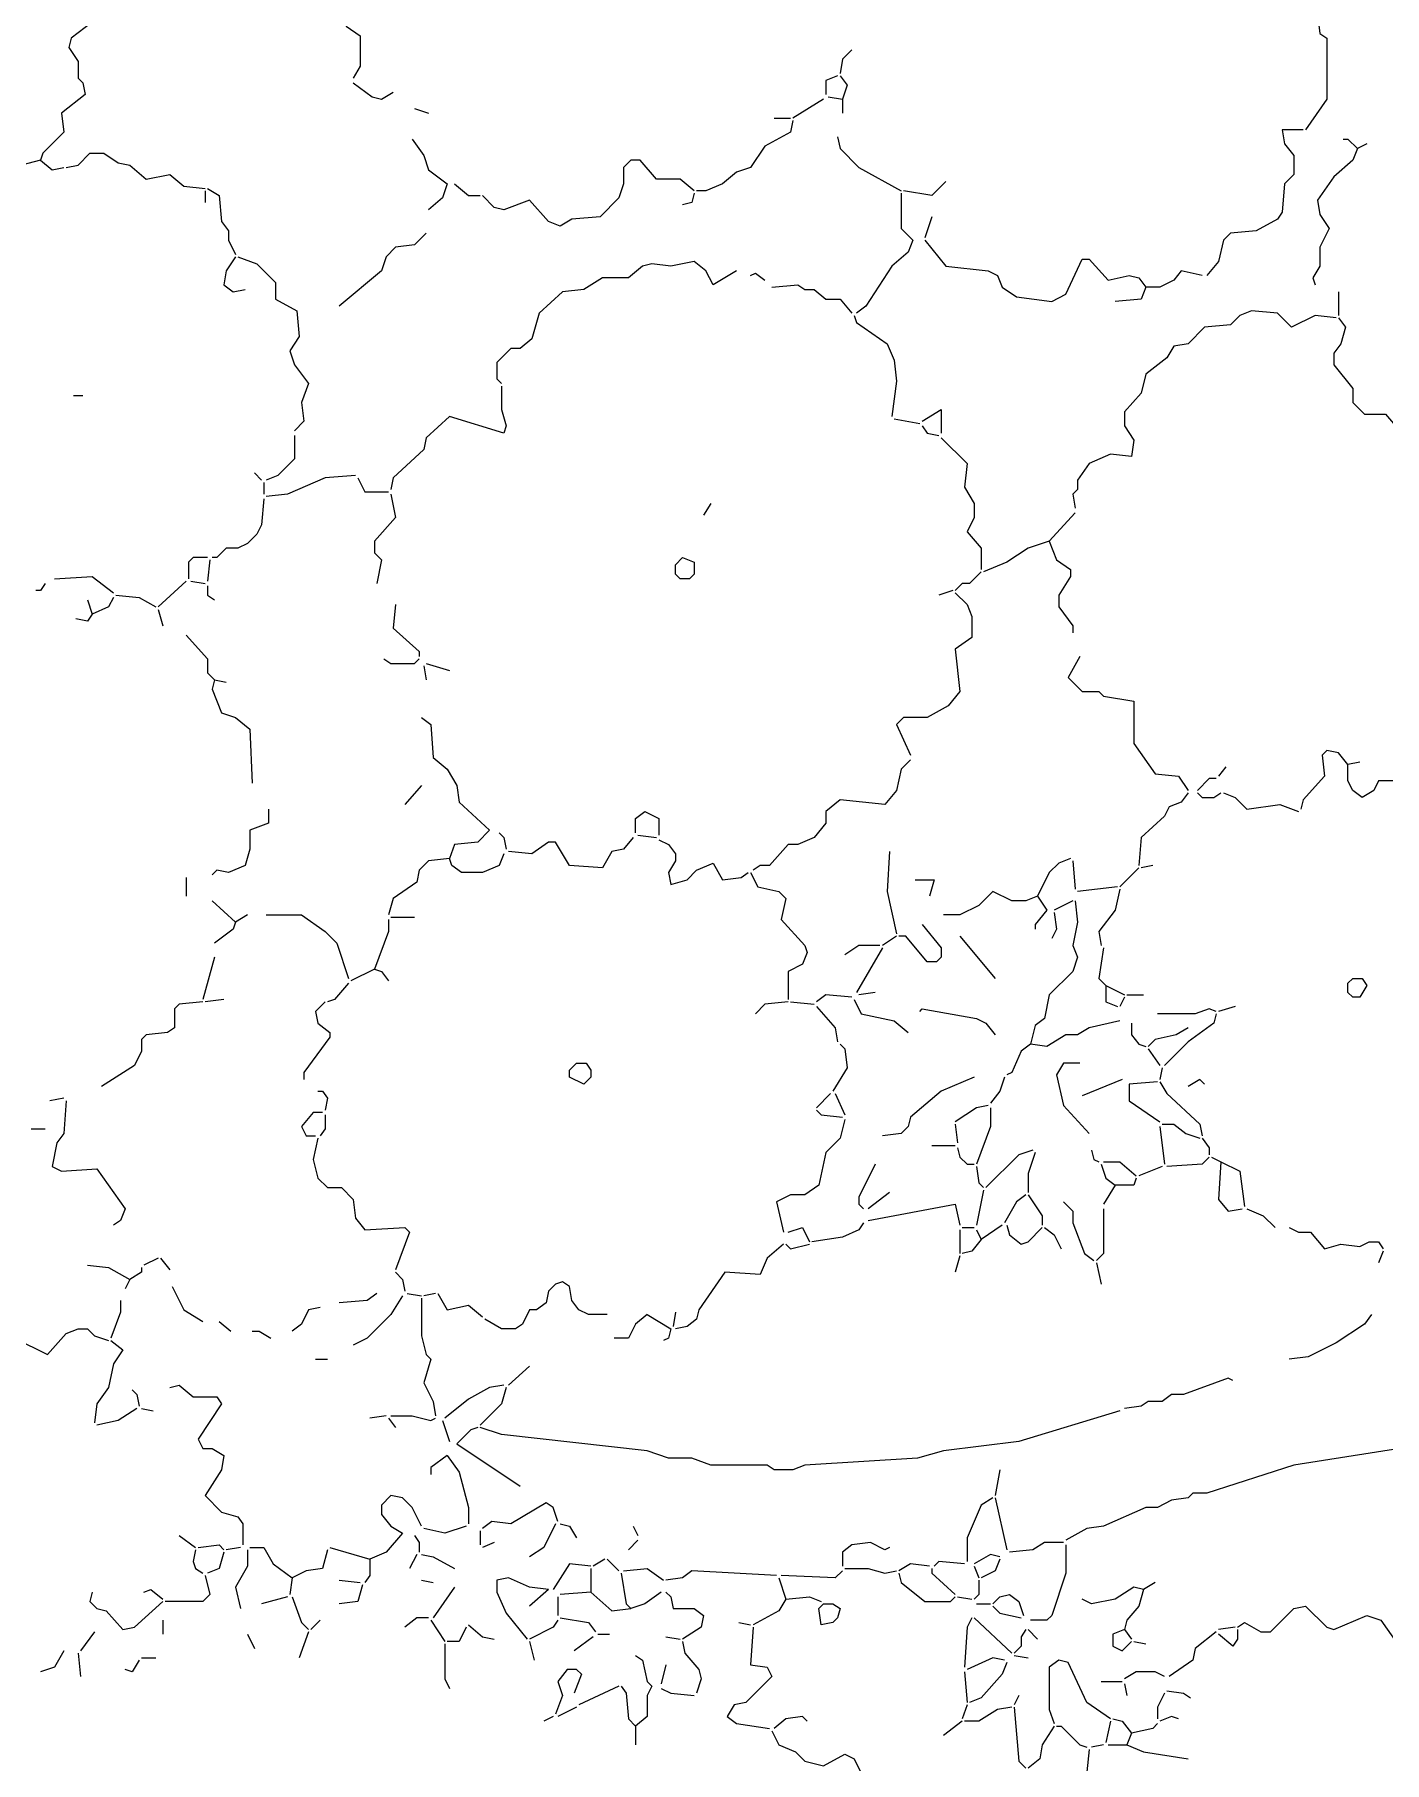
# Model space of a CAD drawing. Header units: millimetres. Extents: x 0 to 150953, y 0 to 85148.
# Drawn here: x 105983 to 123278, y 44307 to 66452 of the extents above; entities that cross this region are included whole.
import ezdxf

# ---------------------------------------------------------------- set-up
doc = ezdxf.new("R2010")
doc.units = ezdxf.units.MM
doc.layers.add('LINEWORK', color=7, linetype='CONTINUOUS', lineweight=0, plot=False)

msp = doc.modelspace()

# ---------------------------------------------------------------- linework, layer by layer
at = {"layer": 'LINEWORK'}
for points in [[(121575.649, 68214.939), (121635.906, 68064.285), (121846.822, 67943.766), (121876.956, 67612.331), (121937.213, 67552.069), (122178.251, 67552.069), (122449.424, 67220.64), (122449.424, 66979.596), (122359.033, 66798.814), (122419.301, 66708.423), (122449.424, 66467.379), (122539.814, 66407.122), (122539.814, 65623.733), (122268.642, 65232.042)], [(110035.759, 67672.594), (109885.1, 67552.069), (109854.977, 67401.421), (110156.272, 67069.987), (110126.15, 66949.467), (109975.491, 66768.686), (109975.491, 66557.77), (110156.272, 66437.251), (110156.272, 66045.559), (110065.882, 65894.906)], [(106299.601, 67371.287), (106450.249, 67250.768), (106510.517, 67100.115), (106691.298, 67009.724), (106841.946, 66828.942), (106811.812, 66678.295), (106450.249, 66407.122), (106420.126, 66286.598), (106540.64, 66105.816), (106540.64, 65894.906), (106600.908, 65834.643), (106631.031, 65683.996), (106329.735, 65442.952)], [(116453.507, 66256.469), (116332.982, 66135.95), (116302.848, 65955.168)], [(110065.882, 65834.643), (110306.931, 65653.862), (110427.445, 65623.733), (110578.104, 65714.124)], [(116272.725, 65925.034), (116122.066, 65864.777), (116122.066, 65683.996)], [(116302.848, 65925.034), (116393.239, 65804.515), (116332.982, 65623.733)], [(116091.943, 65623.733), (115700.246, 65382.689)], [(116152.2, 65653.862), (116332.982, 65623.733)], [(116332.982, 65623.733), (116332.982, 65442.952)], [(106329.735, 65442.952), (106359.858, 65201.908), (106088.686, 64930.735), (106058.563, 64840.345)], [(110849.276, 65503.214), (111030.058, 65442.952)], [(115700.246, 65352.561), (115670.112, 65201.908), (115338.683, 65021.126), (115157.901, 64749.954), (114977.12, 64689.697), (114796.338, 64539.044), (114585.423, 64448.653), (114464.909, 64448.653)], [(115459.208, 65382.689), (115670.112, 65382.689)], [(110819.142, 65111.517), (110969.79, 64900.607), (111030.058, 64719.825), (111271.096, 64539.044)], [(116272.725, 65141.651), (116302.848, 64990.998), (116543.898, 64749.954), (117086.242, 64448.653)], [(122238.519, 65232.042), (121967.347, 65232.042), (121997.47, 65051.26), (122117.994, 64900.607), (122117.994, 64659.563)], [(122750.73, 65111.517), (122810.987, 65111.517), (122931.512, 64990.998)], [(106389.992, 64749.954), (106540.64, 64780.088), (106691.298, 64930.735), (106872.08, 64930.735), (107052.862, 64810.216), (107203.509, 64780.088), (107414.425, 64599.306), (107715.72, 64659.563), (107896.502, 64508.915), (108167.674, 64478.781)], [(122931.512, 64990.998), (122871.255, 64840.345), (122630.205, 64629.434), (122419.301, 64328.134), (122449.424, 64147.352), (122569.948, 63966.57), (122449.424, 63725.526), (122449.424, 63484.482), (122359.033, 63333.835), (122389.167, 63243.444)], [(123052.036, 65051.26), (122931.512, 64990.998)], [(106058.563, 64840.345), (105817.513, 64780.088), (105727.122, 64629.434), (105576.475, 64629.434), (105486.084, 64689.697), (105395.693, 64689.697), (105335.436, 64629.434)], [(106058.563, 64840.345), (106209.21, 64719.825), (106359.858, 64749.954)], [(114434.775, 64448.653), (114253.993, 64599.306), (113952.687, 64599.306), (113741.782, 64840.345), (113621.257, 64840.345), (113530.867, 64749.954), (113530.867, 64539.044), (113470.61, 64358.262), (113229.56, 64117.218), (112867.997, 64087.09), (112717.349, 63996.699), (112566.702, 64056.961), (112325.652, 64328.134), (111994.223, 64207.609), (111873.698, 64237.743), (111723.05, 64388.39)], [(108167.674, 64448.653), (108167.674, 64298)], [(108197.808, 64478.781), (108348.456, 64388.39), (108378.59, 64056.961), (108468.981, 63936.436), (108468.981, 63815.917), (108559.372, 63635.135)], [(111271.096, 64539.044), (111210.839, 64358.262), (111030.058, 64207.609)], [(111361.487, 64539.044), (111542.269, 64388.39), (111692.916, 64388.39)], [(117658.71, 64569.172), (117477.929, 64388.39), (117116.365, 64448.653)], [(122117.994, 64659.563), (121997.47, 64539.044), (121967.347, 64177.48), (121907.079, 64087.09), (121635.906, 63936.436), (121304.477, 63906.308), (121214.086, 63815.917), (121153.829, 63544.745), (121003.171, 63363.963)], [(114434.775, 64418.524), (114404.641, 64298), (114284.127, 64267.871)], [(117086.242, 64418.524), (117086.242, 63966.57), (117236.89, 63815.917)], [(117477.929, 64117.218), (117387.538, 63846.046)], [(110999.924, 63906.308), (110849.276, 63755.655), (110608.227, 63725.526), (110487.713, 63605.007), (110427.445, 63424.225), (109885.1, 62972.271)], [(117236.89, 63815.917), (117176.633, 63665.264), (116965.718, 63484.482), (116634.288, 62972.271), (116513.764, 62881.88)], [(117387.538, 63815.917), (117658.71, 63484.482), (118201.055, 63424.225), (118321.58, 63363.963), (118381.837, 63213.31), (118562.618, 63092.791), (119014.573, 63032.528), (119195.354, 63122.919), (119406.27, 63574.873), (119496.661, 63574.873), (119737.699, 63303.701), (120008.872, 63363.963), (120129.396, 63333.835), (120219.787, 63213.31)], [(108559.372, 63605.007), (108438.847, 63424.225), (108408.724, 63243.444), (108529.238, 63153.053), (108679.896, 63183.181)], [(108589.506, 63605.007), (108830.544, 63514.616), (109071.583, 63273.572), (109071.583, 63062.662), (109342.755, 62912.009), (109372.889, 62580.574), (109252.364, 62399.792), (109312.632, 62219.011), (109493.414, 61977.967), (109403.023, 61736.928)], [(114977.12, 63424.225), (114675.813, 63243.444), (114585.423, 63424.225), (114434.775, 63544.745), (114133.468, 63484.482), (113892.43, 63514.616), (113771.905, 63484.482), (113591.124, 63333.835), (113259.694, 63333.835), (113018.656, 63183.181), (112747.483, 63153.053), (112446.177, 62881.88), (112355.786, 62550.446), (112205.138, 62429.926), (112084.614, 62429.926), (111903.832, 62249.145), (111903.832, 62038.229), (111964.089, 61977.967)], [(115157.901, 63363.963), (115218.158, 63394.091), (115338.683, 63303.701)], [(120942.914, 63363.963), (120671.741, 63424.225), (120581.35, 63303.701), (120400.569, 63213.31), (120219.787, 63213.31)], [(115429.074, 63213.31), (115760.503, 63243.444), (115850.894, 63183.181), (115971.419, 63183.181), (116122.066, 63062.662), (116302.848, 63062.662), (116453.507, 62881.88)], [(120219.787, 63213.31), (120159.53, 63062.662), (119828.09, 63032.528)], [(122690.473, 63153.053), (122690.473, 62851.747)], [(122660.339, 62821.618), (122389.167, 62851.747), (122087.86, 62701.099), (121907.079, 62881.88), (121575.649, 62912.009), (121425.002, 62851.747), (121304.477, 62731.227), (120973.048, 62701.099), (120762.132, 62490.183), (120581.35, 62460.055), (120490.96, 62309.402), (120219.787, 62098.492), (120159.53, 61857.453), (119948.615, 61616.404), (119948.615, 61435.622), (120069.139, 61254.84), (120039.005, 61043.936)], [(116483.63, 62851.747), (116513.764, 62761.356), (116905.461, 62490.183), (116995.852, 62279.273), (117025.975, 62008.101), (116965.718, 61556.147)], [(122690.473, 62821.618), (122780.864, 62701.099), (122720.596, 62490.183), (122630.205, 62369.664), (122630.205, 62219.011), (122871.255, 61917.71), (122871.255, 61736.928), (123021.902, 61586.281), (123293.075, 61586.281), (123443.723, 61405.499)], [(106480.383, 61827.319), (106600.908, 61827.319)], [(111964.089, 61947.844), (111964.089, 61646.537), (112024.357, 61435.622), (111994.223, 61345.231), (111301.23, 61556.147), (110999.924, 61284.974), (110969.79, 61134.327), (110578.104, 60772.763), (110547.97, 60622.105)], [(109403.023, 61736.928), (109433.146, 61495.89), (109312.632, 61375.365)], [(117357.415, 61495.89), (117598.453, 61646.537), (117598.453, 61345.231)], [(116995.852, 61526.013), (117327.281, 61465.756)], [(117357.415, 61435.622), (117417.672, 61345.231), (117568.319, 61315.108)], [(109312.632, 61315.108), (109312.632, 61013.802), (109101.717, 60802.886), (108951.069, 60742.629)], [(117598.453, 61284.974), (117929.883, 60953.545), (117899.76, 60652.238), (118020.274, 60441.323), (118020.274, 60260.541), (117929.883, 60079.76), (118110.664, 59868.855), (118110.664, 59597.683)], [(120039.005, 61043.936), (119767.833, 61074.059), (119496.661, 60953.545), (119346.013, 60742.629), (119346.013, 60622.105), (119285.745, 60561.848), (119315.879, 60381.066)], [(108800.41, 60833.02), (108890.801, 60742.629)], [(108920.935, 60712.495), (108920.935, 60561.848)], [(110096.016, 60802.886), (109704.318, 60772.763), (109222.241, 60561.848), (108951.069, 60531.714)], [(110126.15, 60772.763), (110216.54, 60591.982), (110517.836, 60591.982)], [(108920.935, 60501.591), (108890.801, 60170.15), (108830.544, 60049.637), (108710.019, 59929.112), (108589.506, 59868.855), (108438.847, 59868.855), (108318.333, 59748.33), (108258.065, 59748.33)], [(110547.97, 60561.848), (110608.227, 60260.541), (110337.054, 59959.246), (110337.054, 59808.587), (110427.445, 59718.196), (110367.188, 59416.901)], [(114645.69, 60441.323), (114555.3, 60290.675)], [(119315.879, 60320.809), (118984.45, 59959.246)], [(118984.45, 59959.246), (118713.277, 59868.855), (118442.105, 59688.073), (118140.798, 59567.549)], [(118984.45, 59959.246), (119074.84, 59718.196), (119255.622, 59597.683), (119255.622, 59507.292), (119104.963, 59266.242), (119104.963, 59115.595), (119285.745, 58874.556), (119285.745, 58784.165)], [(108197.808, 59748.33), (108017.027, 59748.33), (107956.77, 59688.073), (107956.77, 59477.158)], [(108227.942, 59718.196), (108197.808, 59447.024)], [(106118.82, 59416.901), (106058.563, 59326.51), (105998.295, 59326.51)], [(106239.344, 59477.158), (106721.421, 59507.292), (106992.594, 59296.376)], [(107926.636, 59447.024), (107565.073, 59115.595)], [(107986.893, 59447.024), (108167.674, 59416.901)], [(108197.808, 59386.767), (108197.808, 59266.242), (108288.199, 59205.985)], [(118110.664, 59567.549), (117960.017, 59416.901), (117869.626, 59416.901), (117779.235, 59326.51)], [(106661.165, 59205.985), (106721.421, 59025.204)], [(106992.594, 59236.119), (106932.337, 59115.595), (106721.421, 59025.204)], [(107022.728, 59266.242), (107324.034, 59236.119), (107534.939, 59115.595)], [(110608.227, 59145.729), (110578.104, 58844.422), (110909.533, 58543.116), (110909.533, 58482.859)], [(117779.235, 59296.376), (117929.883, 59145.729), (117990.151, 58995.07), (117990.151, 58723.897), (117779.235, 58573.25), (117839.492, 58030.905), (117688.844, 57850.123), (117417.672, 57699.475), (117116.365, 57699.475), (117025.975, 57609.085), (117206.756, 57217.387)], [(117749.101, 59326.51), (117568.319, 59266.242)], [(106721.421, 59025.204), (106661.165, 58934.813), (106510.517, 58964.947)], [(107565.073, 59085.461), (107625.33, 58874.556)], [(107926.636, 58754.031), (108197.808, 58452.725), (108197.808, 58271.943), (108288.199, 58181.552)], [(119376.136, 58482.859), (119225.488, 58211.686), (119406.27, 58030.905), (119617.185, 58030.905), (119677.442, 57970.648), (120069.139, 57910.38), (120069.139, 57368.035), (120340.312, 56976.349), (120641.607, 56946.215), (120762.132, 56765.433)], [(110457.579, 58452.725), (110547.97, 58392.468), (110849.276, 58392.468), (110909.533, 58452.725)], [(110969.79, 58362.334), (110999.924, 58181.552)], [(110999.924, 58392.468), (111301.23, 58302.077)], [(108288.199, 58181.552), (108258.065, 58061.039), (108378.59, 57759.732), (108559.372, 57699.475), (108740.153, 57548.817), (108770.287, 56855.824)], [(108288.199, 58181.552), (108438.847, 58151.43)], [(110939.667, 57699.475), (111060.181, 57609.085), (111090.315, 57187.253), (111271.096, 57036.606), (111391.621, 56825.69)], [(117206.756, 57157.131), (117086.242, 57036.606), (117025.975, 56765.433), (116875.327, 56584.652), (116302.848, 56644.909), (116122.066, 56494.261), (116122.066, 56343.613), (115971.419, 56162.832), (115760.503, 56072.441), (115639.989, 56072.441), (115398.94, 55801.268), (115278.426, 55801.268), (115188.035, 55741)], [(122810.987, 57096.863), (122690.473, 57247.521), (122539.814, 57277.644), (122479.558, 57217.387), (122509.692, 56946.215), (122238.519, 56644.909), (122208.385, 56524.395)], [(124106.592, 57337.912), (123986.068, 57157.131), (123684.772, 57066.74), (123473.857, 56885.958), (123202.684, 56885.958), (123142.427, 56765.433), (122991.769, 56675.043), (122871.255, 56765.433), (122810.987, 56885.958), (122810.987, 57096.863)], [(121123.695, 56916.081), (121033.304, 56916.081), (120882.657, 56765.433)], [(121244.22, 57066.74), (121153.829, 56946.215)], [(122961.646, 57126.997), (122810.987, 57096.863)], [(110939.667, 56825.69), (110728.751, 56584.652)], [(111391.621, 56825.69), (111421.744, 56614.786), (111813.441, 56253.222)], [(120762.132, 56735.299), (120671.741, 56614.786), (120521.094, 56554.518), (120460.826, 56434.004), (120159.53, 56162.832), (120129.396, 55801.268)], [(120882.657, 56735.299), (120942.914, 56675.043), (121093.561, 56675.043), (121183.952, 56735.299)], [(121214.086, 56735.299), (121364.734, 56675.043), (121515.393, 56524.395), (121937.213, 56584.652), (122178.251, 56494.261)], [(108981.192, 56524.395), (108981.192, 56343.613), (108740.153, 56253.222), (108740.153, 56012.173), (108679.896, 55801.268), (108468.981, 55710.877), (108318.333, 55741), (108258.065, 55680.744)], [(113681.514, 56223.088), (113681.514, 56403.87), (113802.039, 56494.261), (113982.821, 56403.87), (113982.821, 56192.954)], [(111813.441, 56253.222), (111662.793, 56102.564), (111361.487, 56072.441), (111301.23, 55891.659)], [(111933.966, 56223.088), (111994.223, 56162.832), (112024.357, 56012.173)], [(113651.391, 56162.832), (113530.867, 56012.173), (113380.219, 55982.05), (113259.694, 55771.134), (112837.874, 55801.268), (112657.092, 56102.564), (112566.702, 56102.564), (112355.786, 55951.916), (112054.48, 55982.05)], [(113711.648, 56192.954), (113952.687, 56162.832)], [(113982.821, 56132.698), (114103.345, 56072.441), (114193.736, 55951.916), (114193.736, 55861.525), (114103.345, 55710.877), (114133.468, 55560.219), (114344.384, 55620.487), (114464.909, 55741), (114675.813, 55831.391)], [(111301.23, 55891.659), (111030.058, 55861.525), (110909.533, 55741), (110879.399, 55590.353), (110578.104, 55379.437), (110517.836, 55168.533)], [(111994.223, 55951.916), (111933.966, 55801.268), (111723.05, 55710.877), (111451.878, 55710.877), (111331.353, 55801.268), (111301.23, 55891.659)], [(114675.813, 55831.391), (114796.338, 55620.487), (115037.377, 55650.61), (115127.767, 55710.877)], [(116935.584, 55982.05), (116905.461, 55469.828), (117025.975, 54927.483)], [(119255.622, 55891.659), (119104.963, 55831.391), (118984.45, 55710.877), (118833.791, 55409.571)], [(119285.745, 55861.525), (119315.879, 55499.962)], [(107926.636, 55650.61), (107926.636, 55409.571)], [(115157.901, 55710.877), (115248.292, 55530.096), (115519.465, 55469.828), (115609.855, 55379.437), (115549.599, 55108.265), (115850.894, 54776.835), (115881.028, 54686.445), (115820.771, 54535.797), (115639.989, 54445.406), (115639.989, 54083.843)], [(117267.024, 55620.487), (117508.063, 55620.487), (117447.806, 55409.571)], [(120129.396, 55771.134), (119888.358, 55530.096)], [(120310.178, 55801.268), (120159.53, 55771.134)], [(118833.791, 55409.571), (118683.143, 55349.314), (118502.362, 55349.314), (118261.323, 55469.828), (118080.541, 55289.046), (117839.492, 55168.533), (117628.587, 55168.533)], [(118833.791, 55409.571), (118954.316, 55228.789)], [(119858.224, 55530.096), (119346.013, 55469.828)], [(119888.358, 55499.962), (119828.09, 55228.789), (119617.185, 54957.617), (119647.308, 54776.835)], [(108258.065, 55349.314), (108559.372, 55078.142)], [(108710.019, 55168.533), (108559.372, 55078.142)], [(108951.069, 55168.533), (109403.023, 55168.533), (109704.318, 54957.617), (109854.977, 54806.969), (110005.625, 54355.015)], [(119315.879, 55349.314), (119346.013, 55078.142), (119285.745, 54776.835), (119346.013, 54626.188), (119285.745, 54445.406), (118984.45, 54144.1), (118924.182, 53842.793), (118803.668, 53752.402), (118743.4, 53511.364)], [(118954.316, 55228.789), (118803.668, 55048.008), (118803.668, 54987.751)], [(119044.707, 55198.655), (119074.84, 54987.751), (119014.573, 54867.226)], [(119285.745, 55349.314), (119044.707, 55228.789)], [(108559.372, 55078.142), (108529.238, 54987.751), (108288.199, 54806.969)], [(110517.836, 55108.265), (110517.836, 54957.617), (110337.054, 54475.529)], [(110547.97, 55138.399), (110849.276, 55138.399)], [(117357.415, 55048.008), (117598.453, 54746.701), (117598.453, 54626.188), (117538.197, 54565.92), (117417.672, 54565.92), (117146.499, 54897.36), (117056.109, 54897.36)], [(116815.07, 54776.835), (116543.898, 54776.835), (116363.116, 54656.311)], [(116845.193, 54746.701), (116513.764, 54174.234)], [(117025.975, 54897.36), (116845.193, 54776.835)], [(117839.492, 54897.36), (118291.446, 54355.015)], [(119677.442, 54746.701), (119617.185, 54355.015), (119707.576, 54264.624)], [(108288.199, 54626.188), (108137.552, 54083.843)], [(110005.625, 54294.747), (109824.843, 54083.843), (109734.452, 54053.709)], [(110337.054, 54475.529), (110035.759, 54324.881)], [(110337.054, 54475.529), (110427.445, 54445.406), (110517.836, 54324.881)], [(119707.576, 54264.624), (119948.615, 54144.1)], [(119707.576, 54264.624), (119707.576, 54053.709), (119858.224, 53993.452)], [(108137.552, 54053.709), (107836.245, 54023.575), (107775.988, 53963.318), (107775.988, 53722.279), (107685.597, 53662.012), (107414.425, 53631.889), (107354.157, 53571.621), (107354.157, 53420.973), (107263.766, 53240.191), (106841.946, 52969.019)], [(108408.724, 54083.843), (108167.674, 54053.709)], [(109704.318, 54053.709), (109583.805, 53933.184), (109613.928, 53782.536), (109764.586, 53662.012), (109764.586, 53601.755), (109433.146, 53149.801), (109433.146, 53059.41)], [(115639.989, 54053.709), (115338.683, 54023.575), (115218.158, 53903.061)], [(115670.112, 54053.709), (115971.419, 54023.575)], [(116453.507, 54113.966), (116122.066, 54144.1), (116001.553, 54053.709)], [(116483.63, 54083.843), (116574.02, 53903.061), (116995.852, 53812.67), (117176.633, 53662.012)], [(116754.802, 54174.234), (116543.898, 54144.1)], [(119948.615, 54113.966), (119888.358, 53993.452)], [(119978.749, 54144.1), (120189.653, 54144.1)], [(116001.553, 53993.452), (116242.591, 53722.279), (116272.725, 53541.498)], [(117327.281, 53933.184), (117357.415, 53963.318), (118050.408, 53842.793), (118170.932, 53782.536), (118291.446, 53631.889)], [(121123.695, 53933.184), (121033.304, 53963.318), (120852.523, 53903.061), (120370.435, 53903.061)], [(121123.695, 53903.061), (121093.561, 53782.536), (120762.132, 53541.498), (120460.826, 53240.191)], [(121364.734, 53993.452), (121153.829, 53933.184)], [(119888.358, 53812.67), (119496.661, 53722.279), (119346.013, 53631.889), (119195.354, 53631.889), (118954.316, 53481.23), (118743.4, 53511.364)], [(120039.005, 53782.536), (120039.005, 53631.889), (120129.396, 53511.364), (120219.787, 53481.23)], [(120762.132, 53722.279), (120611.484, 53631.889), (120340.312, 53571.621), (120249.921, 53481.23)], [(116302.848, 53511.364), (116363.116, 53451.107), (116393.239, 53210.057), (116212.457, 52908.762)], [(118743.4, 53511.364), (118622.886, 53420.973), (118502.362, 53149.801), (118442.105, 53119.667)], [(120249.921, 53451.107), (120400.569, 53240.191)], [(119376.136, 53270.325), (119165.231, 53270.325), (119074.84, 53119.667), (119165.231, 52727.98), (119496.661, 52366.417)], [(120430.703, 53210.057), (120400.569, 53059.41)], [(118020.274, 53089.544), (117598.453, 52908.762), (117206.756, 52577.322), (117176.633, 52456.808), (117086.242, 52366.417), (116845.193, 52336.283)], [(118411.971, 53089.544), (118351.714, 52908.762), (118231.189, 52758.103)], [(119918.481, 53059.41), (119406.27, 52848.494)], [(120370.435, 53029.276), (120008.872, 52999.153)], [(120008.872, 52999.153), (120008.872, 52788.237), (120400.569, 52517.065)], [(120400.569, 53029.276), (120490.96, 52878.628), (120912.78, 52486.931), (120942.914, 52336.283)], [(120973.048, 52999.153), (120912.78, 53059.41), (120762.132, 52969.019)], [(106359.858, 52818.371), (106179.076, 52788.237)], [(106389.992, 52788.237), (106359.858, 52366.417), (106269.467, 52245.892), (106209.21, 51944.586), (106329.735, 51884.329), (106781.689, 51914.463), (107143.253, 51402.241), (107082.985, 51251.593), (106992.594, 51191.337)], [(109613.928, 52908.762), (109674.195, 52908.762), (109734.452, 52818.371), (109704.318, 52667.713)], [(116182.334, 52878.628), (116001.553, 52697.847)], [(116242.591, 52878.628), (116363.116, 52607.456)], [(118201.055, 52727.98), (118050.408, 52697.847), (117779.235, 52517.065)], [(109674.195, 52637.59), (109553.671, 52637.59), (109403.023, 52456.808), (109463.28, 52336.283), (109583.805, 52336.283)], [(109704.318, 52607.456), (109704.318, 52426.674), (109644.061, 52336.283)], [(116363.116, 52547.199), (116302.848, 52306.149), (116122.066, 52125.368), (116031.676, 51703.548), (115850.894, 51583.023), (115670.112, 51583.023), (115489.331, 51492.632), (115579.721, 51100.946)], [(116001.553, 52667.713), (116061.81, 52607.456), (116332.982, 52577.322)], [(117779.235, 52486.931), (117809.369, 52245.892)], [(118231.189, 52697.847), (118231.189, 52456.808), (118050.408, 51974.72)], [(120430.703, 52486.931), (120581.35, 52486.931), (120731.998, 52366.417), (120912.78, 52306.149)], [(105938.038, 52426.674), (106118.82, 52426.674)], [(109613.928, 52306.149), (109553.671, 52034.977), (109613.928, 51793.938), (109734.452, 51673.414), (109915.234, 51673.414), (110065.882, 51522.766), (110096.016, 51281.727), (110216.54, 51131.069), (110728.751, 51161.203), (110789.008, 51100.946), (110608.227, 50618.858)], [(120400.569, 52456.808), (120460.826, 51974.72)], [(120942.914, 52306.149), (121033.304, 52185.636), (121033.304, 52095.245)], [(117477.929, 52215.759), (117779.235, 52215.759)], [(117809.369, 52185.636), (117839.492, 52065.111), (117929.883, 51974.72), (118020.274, 51974.72)], [(118773.534, 52155.502), (118592.752, 52095.245), (118170.932, 51673.414)], [(118803.668, 52125.368), (118713.277, 51854.195), (118713.277, 51613.157)], [(119526.795, 52155.502), (119556.917, 52034.977), (119617.185, 52004.854)], [(121033.304, 52065.111), (120942.914, 51974.72), (120490.96, 51944.586)], [(121063.438, 52065.111), (121183.952, 52004.854)], [(116754.802, 51974.72), (116543.898, 51552.9), (116543.898, 51462.509), (116604.154, 51402.241)], [(118050.408, 51944.586), (118080.541, 51733.681), (118140.798, 51673.414)], [(119647.308, 51974.72), (119707.576, 51793.938), (119828.09, 51703.548)], [(119677.442, 52004.854), (119888.358, 52004.854), (120099.262, 51824.072)], [(120430.703, 51944.586), (120129.396, 51824.072)], [(121183.952, 52004.854), (121153.829, 51522.766), (121274.343, 51372.118), (121455.125, 51402.241)], [(121183.952, 52004.854), (121425.002, 51884.329), (121485.259, 51432.375)], [(116935.584, 51613.157), (116664.411, 51402.241)], [(118140.798, 51643.291), (118050.408, 51191.337)], [(119828.09, 51703.548), (119677.442, 51462.509)], [(120099.262, 51793.938), (120069.139, 51703.548), (119828.09, 51703.548)], [(116664.411, 51251.593), (117779.235, 51462.509), (117839.492, 51191.337)], [(118683.143, 51583.023), (118562.618, 51492.632), (118411.971, 51221.46)], [(118713.277, 51583.023), (118894.059, 51311.85), (118894.059, 51191.337)], [(119165.231, 51492.632), (119285.745, 51372.118), (119285.745, 51221.46), (119436.404, 50829.773), (119556.917, 50739.383)], [(119677.442, 51402.241), (119677.442, 50829.773), (119587.051, 50739.383)], [(121515.393, 51402.241), (121726.297, 51311.85), (121876.956, 51161.203)], [(115639.989, 51100.946), (115820.771, 51161.203), (115911.162, 50980.421)], [(116604.154, 51221.46), (116543.898, 51131.069), (116332.982, 51040.678), (115941.285, 50980.421)], [(117869.626, 51161.203), (118020.274, 51161.203)], [(118381.837, 51191.337), (118110.664, 51010.555)], [(118442.105, 51191.337), (118472.228, 51070.812), (118622.886, 50950.287), (118713.277, 50980.421), (118894.059, 51161.203)], [(118924.182, 51161.203), (119044.707, 51070.812), (119135.097, 50890.03)], [(122057.737, 51161.203), (122178.251, 51100.946), (122328.91, 51100.946), (122509.692, 50890.03), (122720.596, 50950.287), (122961.646, 50920.164), (123082.159, 50980.421), (123202.684, 50980.421), (123262.941, 50890.03)], [(115579.721, 50950.287), (115368.817, 50769.505), (115278.426, 50558.601), (114826.472, 50588.724), (114495.032, 50106.647), (114464.909, 49986.122), (114344.384, 49895.731), (114193.736, 49865.597)], [(115609.855, 50950.287), (115670.112, 50890.03), (115911.162, 50950.287)], [(117839.492, 51131.069), (117839.492, 50829.773)], [(118110.664, 51010.555), (117990.151, 50859.896), (117869.626, 50829.773)], [(118050.408, 51131.069), (118110.664, 51010.555)], [(107565.073, 50769.505), (107384.291, 50679.115)], [(107595.207, 50769.505), (107715.72, 50618.858)], [(117839.492, 50799.639), (117779.235, 50588.724)], [(123262.941, 50859.896), (123202.684, 50709.249)], [(106661.165, 50679.115), (106932.337, 50648.992), (107203.509, 50498.333)], [(107203.509, 50498.333), (107143.253, 50377.819)], [(107354.157, 50648.992), (107354.157, 50588.724), (107203.509, 50498.333)], [(110608.227, 50588.724), (110698.617, 50498.333), (110728.751, 50347.685)], [(119587.051, 50709.249), (119647.308, 50438.076)], [(107745.854, 50407.942), (107896.502, 50106.647), (108137.552, 49955.988)], [(110367.188, 50317.551), (110246.663, 50227.161), (109885.1, 50197.038)], [(110698.617, 50287.428), (110547.97, 50046.379), (110246.663, 49745.084), (110065.882, 49654.693)], [(110758.885, 50317.551), (110939.667, 50287.428)], [(111120.449, 50317.551), (110969.79, 50287.428)], [(111150.571, 50317.551), (111271.096, 50106.647), (111542.269, 50166.904), (111723.05, 50016.256)], [(113319.951, 50046.379), (113078.913, 50046.379), (112958.388, 50106.647), (112867.997, 50227.161), (112837.874, 50407.942), (112747.483, 50468.21), (112657.092, 50438.076), (112566.702, 50347.685), (112536.568, 50197.038), (112416.043, 50106.647), (112325.652, 50106.647), (112235.261, 49925.865), (112144.87, 49865.597), (111964.089, 49865.597), (111753.184, 49986.122)], [(107082.985, 50227.161), (107082.985, 50076.513), (106962.471, 49745.084)], [(109644.061, 50136.77), (109493.414, 50106.647), (109403.023, 49925.865), (109282.498, 49835.474)], [(110939.667, 50257.294), (110939.667, 49775.206), (110999.924, 49534.168), (111060.181, 49473.911), (110969.79, 49172.605), (111090.315, 48931.566), (111120.449, 48750.785)], [(114193.736, 50076.513), (114163.602, 49895.731)], [(105516.218, 49745.084), (105727.122, 49745.084), (106148.954, 49534.168), (106389.992, 49805.34), (106540.64, 49865.597), (106661.165, 49865.597), (106751.555, 49775.206), (106932.337, 49714.95)], [(108348.456, 49955.988), (108499.115, 49835.474)], [(108770.287, 49835.474), (108860.678, 49835.474), (109011.326, 49745.084)], [(113832.173, 50046.379), (113681.514, 49925.865), (113591.124, 49745.084), (113410.342, 49745.084)], [(113832.173, 50046.379), (114133.468, 49865.597)], [(114133.468, 49865.597), (114103.345, 49745.084), (114043.078, 49714.95)], [(123112.293, 50046.379), (123021.902, 49925.865), (122660.339, 49684.816), (122298.776, 49504.034), (122057.737, 49473.911)], [(106962.471, 49714.95), (107113.119, 49594.425), (106992.594, 49413.643), (106932.337, 49112.348), (106781.689, 48901.432), (106751.555, 48660.394)], [(109583.805, 49473.911), (109734.452, 49473.911)], [(112325.652, 49383.52), (112054.48, 49142.471)], [(121334.611, 49202.739), (121274.343, 49232.862), (120701.875, 49021.957), (120551.216, 49021.957), (120430.703, 48931.566), (120249.921, 48931.566), (120159.53, 48871.298), (119948.615, 48841.175)], [(107233.643, 49082.214), (107293.9, 49021.957), (107324.034, 48871.298)], [(107715.72, 49112.348), (107836.245, 49142.471), (108017.027, 48991.823), (108318.333, 48991.823), (108378.59, 48901.432), (108077.284, 48449.478), (108137.552, 48328.953), (108258.065, 48328.953), (108408.724, 48238.563), (108378.59, 48057.781), (108167.674, 47726.352), (108378.59, 47515.436), (108589.506, 47455.179), (108649.763, 47364.788), (108649.763, 47093.616)], [(111994.223, 49142.471), (111813.441, 49112.348), (111542.269, 48961.689), (111240.962, 48720.651)], [(112024.357, 49112.348), (111964.089, 48901.432), (111692.916, 48630.26)], [(107293.9, 48841.175), (107052.862, 48690.517), (106781.689, 48630.26)], [(107354.157, 48841.175), (107504.816, 48811.041)], [(110487.713, 48750.785), (110276.797, 48720.651)], [(110517.836, 48720.651), (110608.227, 48600.126)], [(110547.97, 48750.785), (110819.142, 48750.785), (111060.181, 48690.517), (111120.449, 48720.651)], [(119888.358, 48811.041), (118592.752, 48419.344), (117628.587, 48298.83), (117297.147, 48208.44), (115850.894, 48118.049), (115700.246, 48057.781), (115459.208, 48057.781), (115368.817, 48118.049), (114645.69, 48118.049), (114404.641, 48208.44), (114103.345, 48208.44), (113832.173, 48298.83), (111964.089, 48509.735), (111692.916, 48600.126)], [(111210.839, 48690.517), (111301.23, 48419.344)], [(111662.793, 48600.126), (111572.403, 48570.003), (111391.621, 48389.221)], [(124950.244, 48690.517), (123895.677, 48419.344), (123564.247, 48389.221), (123473.857, 48328.953), (122117.994, 48118.049), (121003.171, 47756.486), (120822.389, 47756.486), (120762.132, 47696.218), (120551.216, 47666.095), (120370.435, 47575.704), (120219.787, 47575.704), (119677.442, 47334.654), (119466.527, 47304.531), (119195.354, 47153.873)], [(111391.621, 48389.221), (112205.138, 47846.876)], [(111271.096, 48238.563), (111060.181, 48087.915), (111060.181, 47997.524)], [(111271.096, 48238.563), (111421.744, 48027.658), (111542.269, 47575.704), (111542.269, 47364.788)], [(118351.714, 48057.781), (118291.446, 47726.352)], [(110939.667, 47334.654), (110819.142, 47575.704), (110698.617, 47696.218), (110547.97, 47726.352), (110427.445, 47605.827), (110427.445, 47485.313), (110547.97, 47334.654), (110698.617, 47244.264)], [(112687.215, 47394.922), (112626.958, 47575.704), (112536.568, 47635.961), (112084.614, 47364.788), (111843.575, 47394.922), (111723.05, 47304.531)], [(118261.323, 47696.218), (118110.664, 47605.827), (117929.883, 47184.007), (117929.883, 46882.7)], [(118291.446, 47696.218), (118442.105, 47033.359)], [(107836.245, 47214.141), (108047.161, 47063.482)], [(110698.617, 47244.264), (110487.713, 47003.225), (110276.797, 46912.834)], [(110849.276, 47214.141), (110909.533, 47123.75), (110909.533, 47003.225)], [(111512.135, 47334.654), (111240.962, 47244.264), (110969.79, 47304.531)], [(111692.916, 47274.397), (111692.916, 47093.616)], [(112657.092, 47364.788), (112506.434, 47063.482), (112325.652, 46942.968)], [(112717.349, 47364.788), (112837.874, 47334.654), (112928.265, 47184.007)], [(113651.391, 47334.654), (113711.648, 47214.141)], [(108047.161, 47033.359), (108017.027, 46882.7), (108047.161, 46792.309), (108137.552, 46732.053)], [(108077.284, 47063.482), (108348.456, 47093.616), (108408.724, 47033.359)], [(108408.724, 47003.225), (108348.456, 46792.309), (108197.808, 46732.053)], [(108619.629, 47063.482), (108438.847, 47033.359)], [(108710.019, 47033.359), (108710.019, 46822.443), (108559.372, 46551.271), (108619.629, 46280.099)], [(108740.153, 47063.482), (108920.935, 47063.482), (109041.46, 46852.577), (109282.498, 46671.796)], [(109734.452, 47033.359), (109674.195, 46792.309), (109463.28, 46762.187), (109282.498, 46671.796)], [(109764.586, 47063.482), (110276.797, 46912.834)], [(110879.399, 46973.091), (110789.008, 46792.309)], [(110939.667, 46973.091), (111090.315, 46942.968), (111361.487, 46792.309)], [(111873.698, 47123.75), (111723.05, 47063.482)], [(113711.648, 47153.873), (113591.124, 47033.359)], [(116935.584, 47063.482), (116875.327, 47033.359), (116694.545, 47123.75), (116453.507, 47093.616), (116332.982, 47003.225), (116332.982, 46822.443)], [(118351.714, 46942.968), (118231.189, 46973.091), (118020.274, 46852.577)], [(119165.231, 47123.75), (118924.182, 47123.75), (118773.534, 47033.359), (118472.228, 47003.225)], [(119195.354, 47093.616), (119195.354, 46732.053), (119014.573, 46189.708), (118954.316, 46129.448), (118743.4, 46129.448)], [(110276.797, 46912.834), (110276.797, 46701.919), (110216.54, 46611.528)], [(113109.047, 46822.443), (112837.874, 46852.577), (112626.958, 46521.137)], [(113109.047, 46792.309), (113109.047, 46491.014)], [(113289.828, 46912.834), (113139.169, 46822.443)], [(113319.951, 46912.834), (113470.61, 46762.187)], [(113500.733, 46732.053), (113561.001, 46340.355), (113621.257, 46280.099)], [(113530.867, 46762.187), (113832.173, 46792.309), (114043.078, 46641.662)], [(115489.331, 46701.919), (114404.641, 46762.187), (114284.127, 46671.796), (114073.212, 46641.662)], [(116332.982, 46762.187), (116242.591, 46671.796), (115549.599, 46701.919)], [(116363.116, 46792.309), (116664.411, 46792.309), (116875.327, 46732.053), (117025.975, 46762.187)], [(117447.806, 46822.443), (117206.756, 46852.577), (117056.109, 46762.187)], [(117056.109, 46732.053), (117086.242, 46611.528), (117387.538, 46370.489), (117718.978, 46370.489), (117779.235, 46430.746)], [(117477.929, 46792.309), (117477.929, 46732.053), (117779.235, 46460.88)], [(117899.76, 46852.577), (117568.319, 46882.7), (117508.063, 46822.443)], [(118020.274, 46822.443), (118080.541, 46671.796)], [(118351.714, 46912.834), (118291.446, 46762.187), (118110.664, 46671.796)], [(107384.291, 46491.014), (107474.682, 46521.137), (107625.33, 46400.623)], [(108167.674, 46701.919), (108227.942, 46460.88), (108137.552, 46370.489), (107655.464, 46370.489)], [(109282.498, 46671.796), (109252.364, 46460.88)], [(109885.1, 46641.662), (110156.272, 46611.528)], [(110186.406, 46581.405), (110126.15, 46370.489), (109885.1, 46340.355)], [(110939.667, 46641.662), (111090.315, 46611.528)], [(111361.487, 46551.271), (111090.315, 46159.576)], [(112566.702, 46521.137), (112325.652, 46551.271), (112054.48, 46671.796), (111903.832, 46641.662), (111903.832, 46491.014), (112024.357, 46219.839), (112295.529, 45888.404)], [(112566.702, 46521.137), (112325.652, 46310.232)], [(115519.465, 46671.796), (115609.855, 46400.623)], [(118080.541, 46641.662), (118080.541, 46460.88), (118020.274, 46400.623)], [(120189.653, 46521.137), (120069.139, 46551.271), (119828.09, 46400.623), (119526.795, 46340.355), (119406.27, 46400.623)], [(120189.653, 46521.137), (120129.396, 46310.232), (119978.749, 46129.448), (119948.615, 46008.926)], [(120340.312, 46611.528), (120189.653, 46521.137)], [(106721.421, 46491.014), (106691.298, 46370.489), (106781.689, 46280.099), (106902.203, 46249.967), (107113.119, 46008.926), (107263.766, 46039.057), (107625.33, 46370.489)], [(109222.241, 46430.746), (108890.801, 46340.355)], [(109282.498, 46430.746), (109403.023, 46099.317), (109493.414, 46008.926)], [(112687.215, 46430.746), (112687.215, 46189.708)], [(113109.047, 46491.014), (112717.349, 46460.88)], [(113109.047, 46491.014), (113380.219, 46249.967), (113621.257, 46280.099)], [(114012.955, 46491.014), (113802.039, 46340.355), (113621.257, 46280.099)], [(114073.212, 46491.014), (114133.468, 46430.746), (114163.602, 46280.099), (114434.775, 46280.099), (114555.3, 46189.708)], [(115609.855, 46400.623), (115519.465, 46249.967), (115188.035, 46069.186)], [(115609.855, 46400.623), (115911.162, 46430.746), (116061.81, 46370.489)], [(117809.369, 46430.746), (117990.151, 46400.623)], [(118050.408, 46340.355), (118231.189, 46340.355)], [(118261.323, 46340.355), (118351.714, 46430.746), (118472.228, 46460.88), (118592.752, 46370.489), (118653.009, 46189.708)], [(118261.323, 46310.232), (118351.714, 46219.839), (118622.886, 46159.576)], [(121394.868, 46039.057), (121485.259, 46099.317), (121696.174, 45978.795), (121816.688, 45978.795), (122117.994, 46280.099), (122268.642, 46310.232), (122539.814, 46039.057), (122630.205, 46008.926), (123052.036, 46189.708), (123232.818, 46129.448), (123443.723, 45828.144)], [(107625.33, 46129.448), (107625.33, 45948.666)], [(109644.061, 46129.448), (109523.537, 46008.926)], [(111030.058, 46159.576), (110879.399, 46159.576), (110728.751, 46039.057)], [(111060.181, 46129.448), (111240.962, 45858.276)], [(111542.269, 46069.186), (111723.05, 45918.535), (111873.698, 45888.404)], [(112687.215, 46129.448), (112626.958, 46039.057), (112325.652, 45888.404)], [(112717.349, 46159.576), (113078.913, 46099.317), (113169.303, 45978.795)], [(114555.3, 46189.708), (114525.166, 46039.057), (114284.127, 45888.404)], [(115007.254, 46099.317), (115157.901, 46069.186)], [(117990.151, 46159.576), (117929.883, 46039.057), (117899.76, 45526.841)], [(118020.274, 46159.576), (118502.362, 45707.622)], [(106751.555, 45978.795), (106570.774, 45737.754)], [(108710.019, 45948.666), (108800.41, 45767.885)], [(109493.414, 45978.795), (109372.889, 45647.363)], [(111512.135, 46039.057), (111421.744, 45858.276), (111271.096, 45858.276)], [(112325.652, 45858.276), (112385.92, 45617.232)], [(113139.169, 45918.535), (112898.131, 45737.754)], [(113199.437, 45948.666), (113350.085, 45948.666)], [(114073.212, 45918.535), (114253.993, 45888.404)], [(114284.127, 45858.276), (114314.25, 45707.622), (114495.032, 45496.712), (114525.166, 45376.19), (114464.909, 45195.409)], [(115188.035, 46039.057), (115157.901, 45556.972), (115368.817, 45526.841), (115429.074, 45406.322), (115097.644, 45074.887), (114946.986, 45044.758), (114856.595, 44894.105)], [(118683.143, 46008.926), (118622.886, 45918.535), (118622.886, 45798.013), (118532.496, 45707.622)], [(118713.277, 46008.926), (118833.791, 45888.404)], [(119948.615, 46008.926), (119797.967, 45948.666), (119797.967, 45798.013), (119918.481, 45737.754), (120039.005, 45858.276)], [(119948.615, 46008.926), (120039.005, 45888.404)], [(120069.139, 45858.276), (120219.787, 45828.144)], [(121123.695, 45978.795), (120852.523, 45767.885), (120822.389, 45617.232), (120521.094, 45406.322)], [(121364.734, 46039.057), (121153.829, 46008.926)], [(121394.868, 46008.926), (121394.868, 45888.404), (121334.611, 45798.013), (121153.829, 45948.666)], [(106359.858, 45737.754), (106239.344, 45526.841), (106058.563, 45466.581)], [(106540.64, 45707.622), (106570.774, 45406.322)], [(107354.157, 45647.363), (107534.939, 45647.363)], [(111240.962, 45828.144), (111240.962, 45376.19), (111301.23, 45255.668)], [(113681.514, 45677.494), (113771.905, 45617.232), (113832.173, 45346.059), (113892.43, 45285.8)], [(118411.971, 45617.232), (118261.323, 45647.363), (117929.883, 45496.712)], [(118532.496, 45677.494), (118713.277, 45647.363)], [(107324.034, 45617.232), (107233.643, 45466.581), (107143.253, 45496.712)], [(112988.522, 45436.45), (112928.265, 45496.712), (112807.74, 45496.712), (112687.215, 45346.059), (112747.483, 45165.278)], [(112988.522, 45436.45), (112898.131, 45195.409)], [(114073.212, 45556.972), (114012.955, 45315.931)], [(117899.76, 45466.581), (117929.883, 45074.887)], [(118442.105, 45587.103), (118381.837, 45436.45), (118110.664, 45135.149), (117960.017, 45074.887)], [(119767.833, 44863.977), (119466.527, 45074.887), (119225.488, 45587.103), (119104.963, 45617.232), (118984.45, 45526.841), (118984.45, 44984.496), (119044.707, 44803.714)], [(120460.826, 45406.322), (120340.312, 45466.581), (120099.262, 45466.581), (119948.615, 45376.19)], [(113470.61, 45285.8), (112958.388, 45044.758)], [(113500.733, 45285.8), (113561.001, 45195.409), (113591.124, 44863.977), (113681.514, 44773.586)], [(113892.43, 45285.8), (113832.173, 45165.278), (113832.173, 44894.105), (113681.514, 44773.586)], [(114012.955, 45255.668), (114133.468, 45195.409), (114434.775, 45165.278)], [(119647.308, 45346.059), (119918.481, 45346.059)], [(119948.615, 45315.931), (119978.749, 45165.278)], [(120460.826, 45195.409), (120370.435, 45014.627), (120370.435, 44863.977)], [(120490.96, 45225.54), (120701.875, 45195.409), (120792.266, 45135.149)], [(112747.483, 45165.278), (112657.092, 44924.236)], [(112928.265, 45014.627), (112687.215, 44894.105)], [(117929.883, 45044.758), (117869.626, 44863.977)], [(118502.362, 45014.627), (118321.58, 44984.496), (118080.541, 44833.845), (117899.76, 44833.845)], [(118592.752, 45165.278), (118532.496, 45044.758)], [(118532.496, 45014.627), (118592.752, 44321.632), (118683.143, 44231.241)], [(112626.958, 44894.105), (112506.434, 44833.845)], [(113681.514, 44773.586), (113681.514, 44532.542)], [(114856.595, 44894.105), (114977.12, 44803.714), (115398.94, 44743.455)], [(115881.028, 44833.845), (115820.771, 44894.105), (115609.855, 44863.977), (115459.208, 44743.455)], [(117869.626, 44833.845), (117628.587, 44653.064)], [(119044.707, 44773.586), (118894.059, 44532.542), (118863.925, 44351.76), (118713.277, 44231.241)], [(119074.84, 44773.586), (119135.097, 44773.586), (119376.136, 44532.542), (119466.527, 44502.413)], [(119767.833, 44833.845), (119707.576, 44562.673)], [(119797.967, 44863.977), (119918.481, 44833.845), (120039.005, 44683.195)], [(120370.435, 44803.714), (120310.178, 44743.455), (120039.005, 44683.195)], [(120641.607, 44863.977), (120551.216, 44894.105), (120400.569, 44833.845)], [(115429.074, 44713.323), (115519.465, 44532.542), (115730.38, 44442.151), (115850.894, 44321.632), (116091.943, 44261.369), (116363.116, 44412.023), (116483.63, 44351.76), (116574.02, 44170.979), (116423.373, 43809.415), (116332.982, 43719.024), (116122.066, 43779.287)], [(119677.442, 44532.542), (119526.795, 44502.413)], [(119737.699, 44532.542), (119978.749, 44532.542)], [(120039.005, 44683.195), (119978.749, 44532.542)], [(119978.749, 44532.542), (120189.653, 44442.151), (120762.132, 44351.76)], [(119496.661, 44472.282), (119436.404, 43899.806)]]:
    msp.add_lwpolyline(points, dxfattribs=at)
for points in [[(114284.127, 59748.33), (114434.775, 59688.073), (114434.775, 59537.415), (114374.518, 59477.158), (114253.993, 59477.158), (114193.736, 59537.415), (114193.736, 59657.939)], [(122871.255, 54355.015), (122991.769, 54355.015), (123052.036, 54264.624), (122961.646, 54113.966), (122871.255, 54113.966), (122810.987, 54174.234), (122810.987, 54294.747)], [(112928.265, 53270.325), (113048.779, 53270.325), (113109.047, 53179.935), (113109.047, 53089.544), (113018.656, 52999.153), (112837.874, 53089.544), (112837.874, 53179.935)], [(116212.457, 46340.355), (116302.848, 46280.099), (116272.725, 46159.576), (116212.457, 46099.317), (116061.81, 46069.186), (116031.676, 46280.099), (116091.943, 46340.355)]]:
    msp.add_lwpolyline(points, close=True, dxfattribs=at)

doc.saveas('drawing.dxf')
